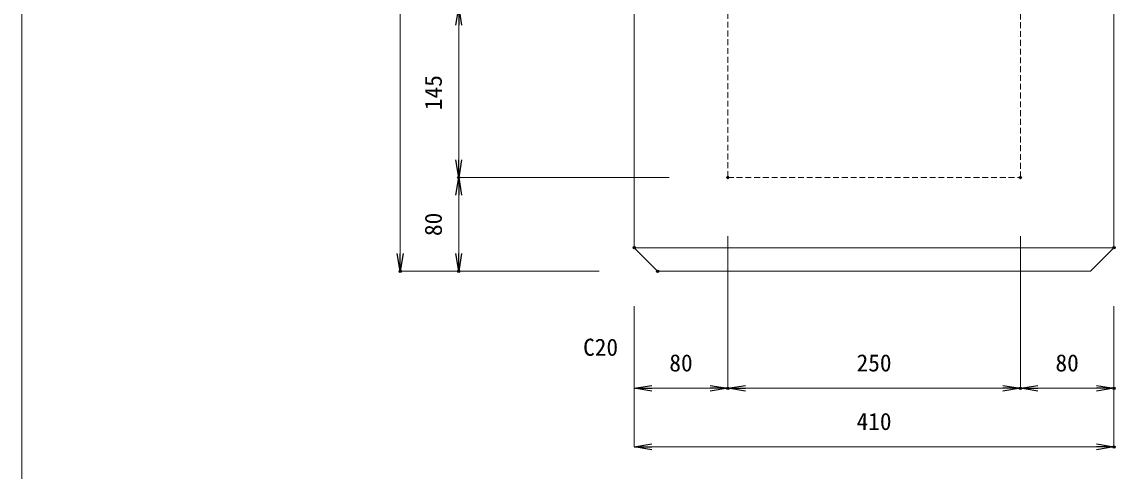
# Model space of a CAD drawing. Units: millimetres, scale not verified. Extents: x -1945 to 1945, y -1144 to 1696.
# Drawn here: x -1945 to -1011, y -438 to -54 of the extents above; entities that cross this region are included whole.
import ezdxf
from ezdxf.enums import TextEntityAlignment as Align

# ---------------------------------------------------------------- set-up
doc = ezdxf.new("R2010")
doc.units = ezdxf.units.MM
doc.header["$LTSCALE"] = 10
doc.header["$PDMODE"] = 32
doc.header["$PDSIZE"] = 2
doc.linetypes.add('USER1', pattern=[0.75, 0.5, -0.25])
doc.layers.add('0-0_0', color=7, linetype='Continuous')
doc.layers.add('0-2_DEFPOINTS', color=7, linetype='Continuous')
for name, color, linetype, lineweight in [('0-1_TITLE', 1, 'Continuous', 18), ('0-3_KIJUN', 7, 'USER1', 18), ('0-5_SUNPO', 3, 'Continuous', 18)]:
    doc.layers.add(name, color=color, linetype=linetype, lineweight=lineweight)
doc.styles.add('ＭＳ ゴシック', font='')
doc.styles.get('ＭＳ ゴシック').set_extended_font_data('MS Gothic')

# ---------------------------------------------------------------- blocks, each defined once
blk = doc.blocks.new('_OPEN')
at = {"layer": '0-0_0'}
blk.add_line((0, 0), (-1, 0), dxfattribs=at)
blk.add_lwpolyline([(-1, 0.1667), (0, 0), (-1, -0.1667)], dxfattribs=at)
blk = doc.blocks.new('D1')
at = {"layer": '0-2_DEFPOINTS'}
for p in [(603.34, 1233.08), (373.34, 1153.08), (543.34, 1153.08)]:
    blk.add_point(p, dxfattribs=at)
at = {"layer": '0-5_SUNPO'}
for p, q in [((553.34, 1233.08), (373.34, 1233.08)), ((373.34, 1218.08), (373.34, 1168.08)), ((493.34, 1153.08), (373.34, 1153.08))]:
    blk.add_line(p, q, dxfattribs=at)
at = {"layer": '0-5_SUNPO', "xscale": 15, "yscale": 15}
for p, rotation in [((373.34, 1233.08), 90), ((373.34, 1153.08), 270)]:
    blk.add_blockref('_OPEN', p, dxfattribs=dict(at, rotation=rotation))
at = {"layer": '0-5_SUNPO', "color": 7, "style": 'ＭＳ ゴシック'}
blk.add_text('80', height=14.66, rotation=90, dxfattribs=at).set_placement((363.34, 1183.08), align=Align.BOTTOM_LEFT)
blk = doc.blocks.new('D2')
at = {"layer": '0-2_DEFPOINTS'}
for p in [(548.33, 1896.08), (323.34, 1153.08), (543.34, 1153.08)]:
    blk.add_point(p, dxfattribs=at)
at = {"layer": '0-5_SUNPO'}
for p, q in [((498.33, 1896.08), (323.34, 1896.08)), ((323.34, 1881.08), (323.34, 1168.08)), ((493.34, 1153.08), (323.34, 1153.08))]:
    blk.add_line(p, q, dxfattribs=at)
at = {"layer": '0-5_SUNPO', "xscale": 15, "yscale": 15}
for p, rotation in [((323.34, 1896.08), 90), ((323.34, 1153.08), 270)]:
    blk.add_blockref('_OPEN', p, dxfattribs=dict(at, rotation=rotation))
at = {"layer": '0-5_SUNPO', "color": 7, "style": 'ＭＳ ゴシック'}
blk.add_text('743', height=14.66, rotation=90, dxfattribs=at).set_placement((313.34, 1509.58), align=Align.BOTTOM_LEFT)
blk = doc.blocks.new('D3')
at = {"layer": '0-2_DEFPOINTS'}
for p in [(603.34, 1233.08), (523.34, 1173.08), (603.34, 1053.08)]:
    blk.add_point(p, dxfattribs=at)
at = {"layer": '0-5_SUNPO'}
for p, q in [((603.34, 1183.08), (603.34, 1053.08)), ((523.34, 1123.08), (523.34, 1053.08)), ((538.34, 1053.08), (588.34, 1053.08))]:
    blk.add_line(p, q, dxfattribs=at)
at = {"layer": '0-5_SUNPO', "xscale": 15, "yscale": 15, "rotation": 180}
blk.add_blockref('_OPEN', (523.34, 1053.08), dxfattribs=at)
at = {"layer": '0-5_SUNPO', "xscale": 15, "yscale": 15}
blk.add_blockref('_OPEN', (603.34, 1053.08), dxfattribs=at)
at = {"layer": '0-5_SUNPO', "color": 7, "style": 'ＭＳ ゴシック'}
blk.add_text('80', height=14.66, dxfattribs=at).set_placement((553.34, 1063.08), align=Align.BOTTOM_LEFT)
blk = doc.blocks.new('D4')
at = {"layer": '0-2_DEFPOINTS'}
for p in [(603.34, 1233.08), (853.34, 1233.08), (853.34, 1053.08)]:
    blk.add_point(p, dxfattribs=at)
at = {"layer": '0-5_SUNPO'}
for p, q in [((603.34, 1183.08), (603.34, 1053.08)), ((853.34, 1183.08), (853.34, 1053.08)), ((618.34, 1053.08), (838.34, 1053.08))]:
    blk.add_line(p, q, dxfattribs=at)
at = {"layer": '0-5_SUNPO', "xscale": 15, "yscale": 15, "rotation": 180}
blk.add_blockref('_OPEN', (603.34, 1053.08), dxfattribs=at)
at = {"layer": '0-5_SUNPO', "xscale": 15, "yscale": 15}
blk.add_blockref('_OPEN', (853.34, 1053.08), dxfattribs=at)
at = {"layer": '0-5_SUNPO', "color": 7, "style": 'ＭＳ ゴシック'}
blk.add_text('250', height=14.66, dxfattribs=at).set_placement((713.34, 1063.08), align=Align.BOTTOM_LEFT)
blk = doc.blocks.new('D5')
at = {"layer": '0-2_DEFPOINTS'}
for p in [(853.34, 1233.08), (933.34, 1173.08), (933.34, 1053.08)]:
    blk.add_point(p, dxfattribs=at)
at = {"layer": '0-5_SUNPO'}
for p, q in [((853.34, 1183.08), (853.34, 1053.08)), ((933.34, 1123.08), (933.34, 1053.08)), ((868.34, 1053.08), (918.34, 1053.08))]:
    blk.add_line(p, q, dxfattribs=at)
at = {"layer": '0-5_SUNPO', "xscale": 15, "yscale": 15, "rotation": 180}
blk.add_blockref('_OPEN', (853.34, 1053.08), dxfattribs=at)
at = {"layer": '0-5_SUNPO', "xscale": 15, "yscale": 15}
blk.add_blockref('_OPEN', (933.34, 1053.08), dxfattribs=at)
at = {"layer": '0-5_SUNPO', "color": 7, "style": 'ＭＳ ゴシック'}
blk.add_text('80', height=14.66, dxfattribs=at).set_placement((883.34, 1063.08), align=Align.BOTTOM_LEFT)
blk = doc.blocks.new('D6')
at = {"layer": '0-2_DEFPOINTS'}
for p in [(523.34, 1173.08), (933.34, 1173.08), (933.34, 1003.08)]:
    blk.add_point(p, dxfattribs=at)
at = {"layer": '0-5_SUNPO'}
for p, q in [((523.34, 1123.08), (523.34, 1003.08)), ((933.34, 1123.08), (933.34, 1003.08)), ((538.34, 1003.08), (918.34, 1003.08))]:
    blk.add_line(p, q, dxfattribs=at)
at = {"layer": '0-5_SUNPO', "xscale": 15, "yscale": 15, "rotation": 180}
blk.add_blockref('_OPEN', (523.34, 1003.08), dxfattribs=at)
at = {"layer": '0-5_SUNPO', "xscale": 15, "yscale": 15}
blk.add_blockref('_OPEN', (933.34, 1003.08), dxfattribs=at)
at = {"layer": '0-5_SUNPO', "color": 7, "style": 'ＭＳ ゴシック'}
blk.add_text('410', height=14.66, dxfattribs=at).set_placement((713.34, 1013.08), align=Align.BOTTOM_LEFT)
blk = doc.blocks.new('D28')
at = {"layer": '0-2_DEFPOINTS'}
for p in [(728.34, 1378.08), (373.34, 1233.08), (603.34, 1233.08)]:
    blk.add_point(p, dxfattribs=at)
at = {"layer": '0-5_SUNPO'}
for p, q in [((678.34, 1378.08), (373.34, 1378.08)), ((373.34, 1363.08), (373.34, 1248.08)), ((553.34, 1233.08), (373.34, 1233.08))]:
    blk.add_line(p, q, dxfattribs=at)
at = {"layer": '0-5_SUNPO', "xscale": 15, "yscale": 15}
for p, rotation in [((373.34, 1378.08), 90), ((373.34, 1233.08), 270)]:
    blk.add_blockref('_OPEN', p, dxfattribs=dict(at, rotation=rotation))
at = {"layer": '0-5_SUNPO', "color": 7, "style": 'ＭＳ ゴシック'}
blk.add_text('145', height=14.66, rotation=90, dxfattribs=at).set_placement((363.34, 1290.58), align=Align.BOTTOM_LEFT)

msp = doc.modelspace()

# ---------------------------------------------------------------- linework, layer by layer
at = {"layer": '0-1_TITLE', "color": 2}
msp.add_line((-1945, 1695.56), (-1945, -1144.44), dxfattribs=at)
at = {"layer": '0-3_KIJUN', "linetype": 'Continuous'}
msp.add_line((-1421.66, -246.92), (-1011.66, -246.92), dxfattribs=at)
msp.add_lwpolyline([(-1091.66, 336.08), (-1036.66, 336.08), (-1011.66, 311.08), (-1011.66, -246.92), (-1031.66, -266.92), (-1401.66, -266.92), (-1421.66, -246.92), (-1421.66, 311.08), (-1396.66, 336.08), (-1341.66, 336.08), (-1341.66, 186.08), (-1336.66, 78.08)], dxfattribs=at)
at = {"layer": '0-3_KIJUN'}
msp.add_lwpolyline([(-1341.66, 336.08), (-1341.66, -186.92), (-1091.66, -186.92), (-1091.66, 336.08)], dxfattribs=at)

# ---------------------------------------------------------------- block references
at = {"layer": '0-5_SUNPO'}
for name in ['D2', 'D28', 'D1', 'D3', 'D4', 'D5', 'D6']:
    msp.add_blockref(name, (-1945, -1420), dxfattribs=at)

# ---------------------------------------------------------------- texts
at = {"layer": '0-5_SUNPO', "color": 7, "style": 'ＭＳ ゴシック'}
msp.add_text('C20', height=14.66, dxfattribs=at).set_placement((-1465.36, -343.57), align=Align.BOTTOM_LEFT)

doc.saveas('drawing.dxf')
